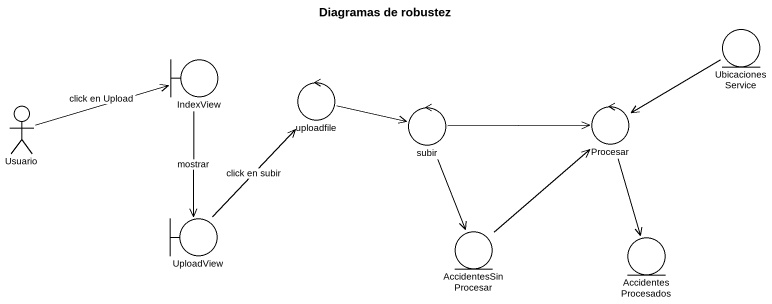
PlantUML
@startuml
title Diagramas de robustez
entity UbicacionesService
boundary IndexView
actor Usuario
control uploadfile
control subir
control Procesar
boundary UploadView
entity AccidentesSinProcesar
entity AccidentesProcesados
UbicacionesService -left-> Procesar
IndexView --> UploadView : mostrar
Usuario -right-> IndexView : click en Upload
uploadfile -right-> subir
subir -right-> Procesar
subir --> AccidentesSinProcesar
Procesar --> AccidentesProcesados
UploadView -up-> uploadfile : click en subir
AccidentesSinProcesar -up-> Procesar
@enduml
